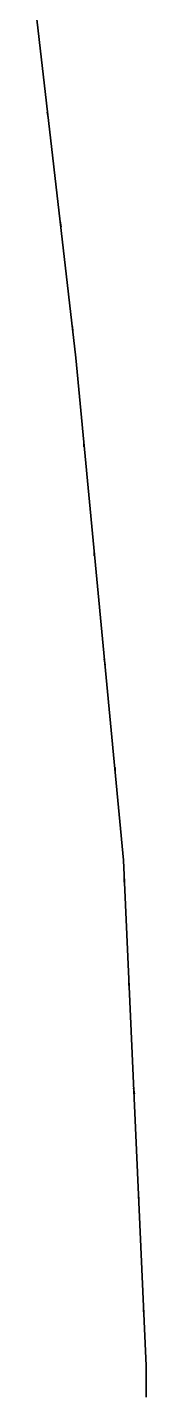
# Model space of a CAD drawing. Extents: x -5 to 14, y -77 to 101.
# Drawn here: x 9.78 to 11.03, y 31.99 to 46.94 of the extents above; entities that cross this region are included whole.
import ezdxf

# ---------------------------------------------------------------- set-up
doc = ezdxf.new("R2010")
doc.units = 0
doc.layers.add('RAILINGS_MIRRORED', color=6, linetype='CONTINUOUS')

msp = doc.modelspace()

# ---------------------------------------------------------------- linework, layer by layer
at = {"layer": 'RAILINGS_MIRRORED'}
for points in [[(10.26, 43.33, 5.31), (9.78, 47.5, 5.31), (9.78, 47.5, 5.38), (10.26, 43.33, 5.38)], [(10.26, 43.33, 5.38), (9.78, 47.5, 5.38), (9.78, 47.5, 5.31), (10.26, 43.33, 5.31)], [(10.26, 43.33, 5.8), (9.78, 47.5, 5.8), (9.78, 47.5, 5.73), (10.26, 43.33, 5.73)], [(10.26, 43.33, 5.73), (9.78, 47.5, 5.73), (9.78, 47.5, 5.8), (10.26, 43.33, 5.8)], [(9.95, 46.01, 4.59), (9.95, 46.01, 5.73), (9.96, 45.95, 5.73), (9.96, 45.95, 4.59)], [(9.96, 45.95, 4.59), (9.96, 45.95, 5.73), (9.95, 46.01, 5.73), (9.95, 46.01, 4.59)], [(10.09, 44.82, 4.59), (10.09, 44.82, 5.73), (10.1, 44.76, 5.73), (10.1, 44.76, 4.59)], [(10.1, 44.76, 4.59), (10.1, 44.76, 5.73), (10.09, 44.82, 5.73), (10.09, 44.82, 4.59)], [(10.23, 43.63, 4.59), (10.23, 43.63, 5.73), (10.22, 43.69, 5.73), (10.22, 43.69, 4.59)], [(10.22, 43.69, 4.59), (10.22, 43.69, 5.73), (10.23, 43.63, 5.73), (10.23, 43.63, 4.59)], [(10.78, 37.85, 5.38), (10.26, 43.33, 5.38), (10.26, 43.33, 5.31), (10.78, 37.85, 5.31)], [(10.78, 37.85, 5.31), (10.26, 43.33, 5.31), (10.26, 43.33, 5.38), (10.78, 37.85, 5.38)], [(10.78, 37.85, 5.73), (10.26, 43.33, 5.73), (10.26, 43.33, 5.8), (10.78, 37.85, 5.8)], [(10.78, 37.85, 5.8), (10.26, 43.33, 5.8), (10.26, 43.33, 5.73), (10.78, 37.85, 5.73)], [(10.35, 42.42, 4.59), (10.35, 42.42, 5.73), (10.35, 42.36, 5.73), (10.35, 42.36, 4.59)], [(10.35, 42.36, 4.59), (10.35, 42.36, 5.73), (10.35, 42.42, 5.73), (10.35, 42.42, 4.59)], [(10.46, 41.23, 4.59), (10.46, 41.23, 5.73), (10.46, 41.17, 5.73), (10.46, 41.17, 4.59)], [(10.46, 41.17, 4.59), (10.46, 41.17, 5.73), (10.46, 41.23, 5.73), (10.46, 41.23, 4.59)], [(10.57, 40.04, 4.59), (10.57, 40.04, 5.73), (10.58, 39.98, 5.73), (10.58, 39.98, 4.59)], [(10.58, 39.98, 4.59), (10.58, 39.98, 5.73), (10.57, 40.04, 5.73), (10.57, 40.04, 4.59)], [(10.69, 38.8, 4.59), (10.69, 38.8, 5.73), (10.69, 38.86, 5.73), (10.69, 38.86, 4.59)], [(10.69, 38.86, 4.59), (10.69, 38.86, 5.73), (10.69, 38.8, 5.73), (10.69, 38.8, 4.59)], [(11.03, 32.33, 5.31), (10.78, 37.85, 5.31), (10.78, 37.85, 5.38), (11.03, 32.33, 5.38)], [(11.03, 32.33, 5.38), (10.78, 37.85, 5.38), (10.78, 37.85, 5.31), (11.03, 32.33, 5.31)], [(11.03, 32.33, 5.8), (10.78, 37.85, 5.8), (10.78, 37.85, 5.73), (11.03, 32.33, 5.73)], [(11.03, 32.33, 5.73), (10.78, 37.85, 5.73), (10.78, 37.85, 5.8), (11.03, 32.33, 5.8)], [(10.79, 37.61, 4.59), (10.79, 37.61, 5.73), (10.79, 37.67, 5.73), (10.79, 37.67, 4.59)], [(10.79, 37.67, 4.59), (10.79, 37.67, 5.73), (10.79, 37.61, 5.73), (10.79, 37.61, 4.59)], [(10.84, 36.48, 4.59), (10.84, 36.48, 5.73), (10.84, 36.54, 5.73), (10.84, 36.54, 4.59)], [(10.84, 36.54, 4.59), (10.84, 36.54, 5.73), (10.84, 36.48, 5.73), (10.84, 36.48, 4.59)], [(10.89, 35.36, 4.59), (10.89, 35.36, 5.73), (10.9, 35.3, 5.73), (10.9, 35.3, 4.59)], [(10.9, 35.3, 4.59), (10.9, 35.3, 5.73), (10.89, 35.36, 5.73), (10.89, 35.36, 4.59)], [(10.95, 34.11, 4.59), (10.95, 34.11, 5.73), (10.95, 34.17, 5.73), (10.95, 34.17, 4.59)], [(10.95, 34.17, 4.59), (10.95, 34.17, 5.73), (10.95, 34.11, 5.73), (10.95, 34.11, 4.59)], [(11, 32.98, 4.59), (11, 32.98, 5.73), (11, 32.92, 5.73), (11, 32.92, 4.59)], [(11, 32.92, 4.59), (11, 32.92, 5.73), (11, 32.98, 5.73), (11, 32.98, 4.59)], [(11.03, 31.99, 5.38), (11.03, 32.33, 5.38), (11.03, 32.33, 5.31), (11.03, 31.99, 5.31)], [(11.03, 31.99, 5.31), (11.03, 32.33, 5.31), (11.03, 32.33, 5.38), (11.03, 31.99, 5.38)], [(11.03, 31.99, 5.73), (11.03, 32.33, 5.73), (11.03, 32.33, 5.8), (11.03, 31.99, 5.8)], [(11.03, 31.99, 5.8), (11.03, 32.33, 5.8), (11.03, 32.33, 5.73), (11.03, 31.99, 5.73)]]:
    msp.add_3dface(points, dxfattribs=at)

doc.saveas('drawing.dxf')
